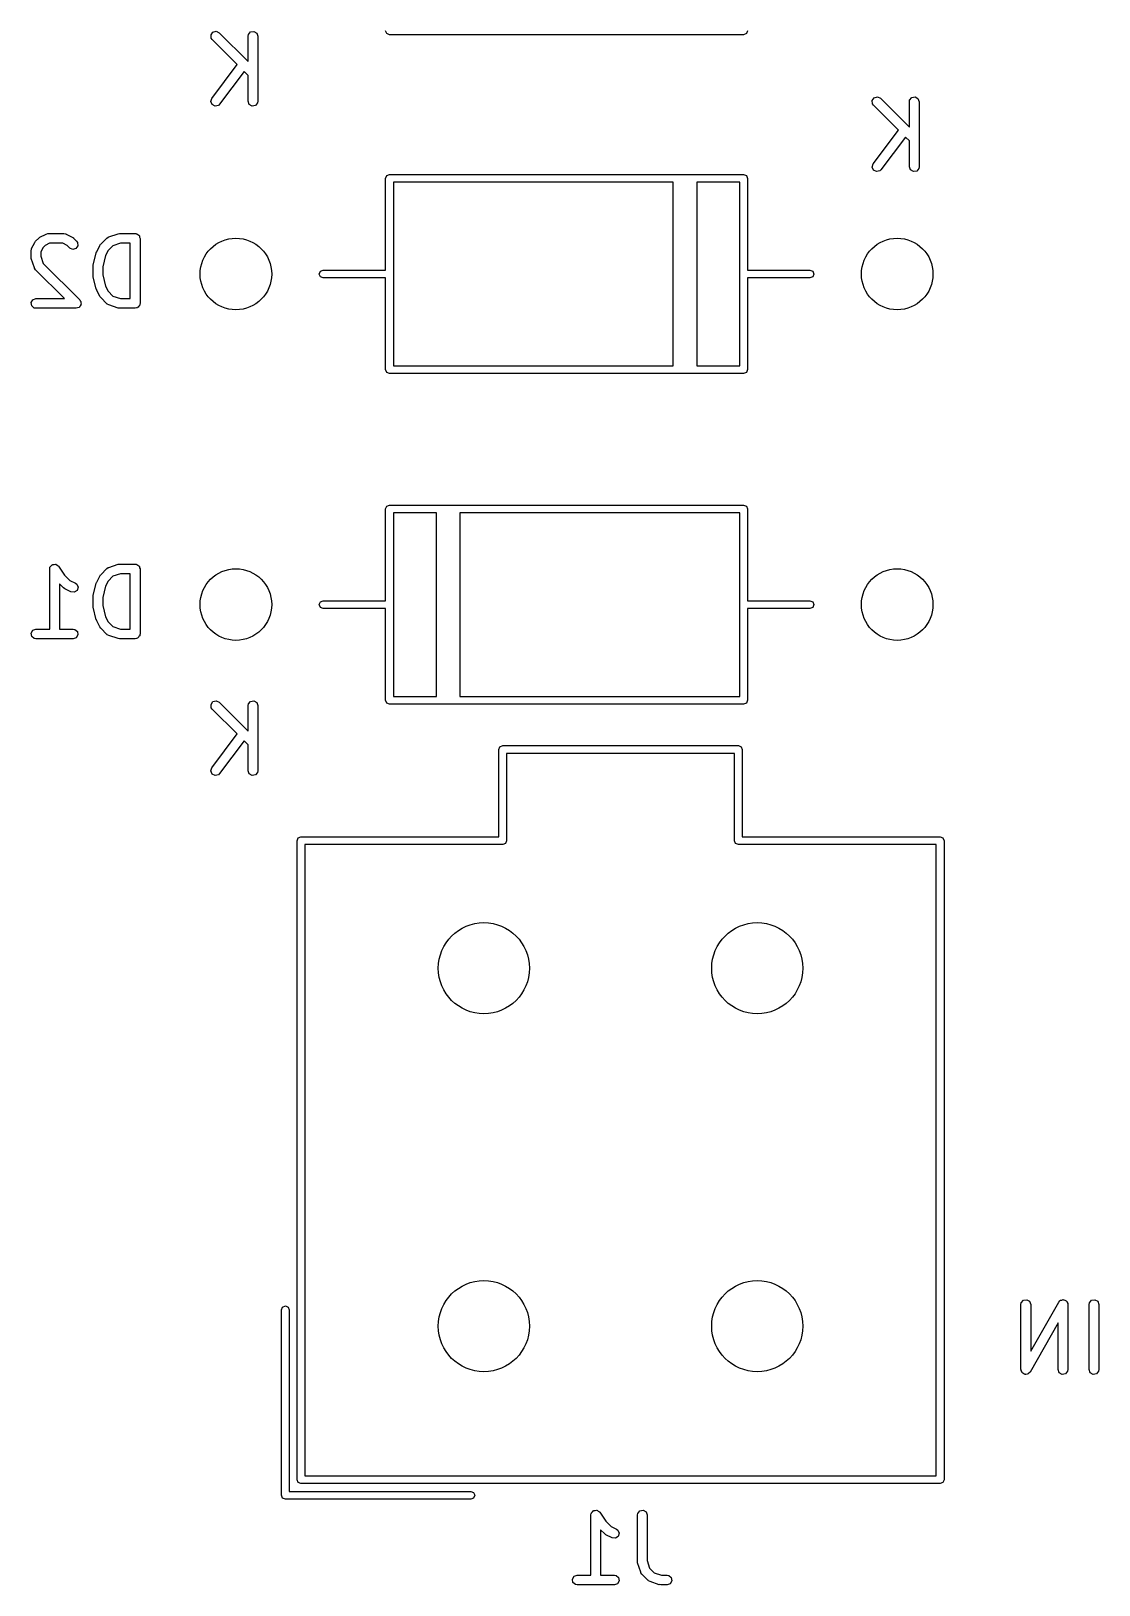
# Model space of a CAD drawing. Extents: x 65 to 231, y -134 to -59.
# Drawn here: x 65.43 to 81.84, y -108.54 to -84.66 of the extents above; entities that cross this region are included whole.
import ezdxf

# ---------------------------------------------------------------- set-up
doc = ezdxf.new("R2010")
doc.units = 0
doc.layers.add('BLACK', color=7, linetype='CONTINUOUS')

msp = doc.modelspace()

# ---------------------------------------------------------------- linework, layer by layer
at = {"layer": 'BLACK', "linetype": 'CONTINUOUS'}
for p, q in [((68.198, -84.718), (68.2275, -84.6759)), ((68.2025, -84.7691), (68.198, -84.718)), ((68.2275, -84.6759), (68.277, -84.6627)), ((68.277, -84.6627), (68.3235, -84.6843)), ((68.3235, -84.6843), (68.7669, -85.1277)), ((68.7669, -84.7374), (68.7714, -84.7117)), ((68.7669, -85.1277), (68.7669, -84.7374)), ((68.7714, -84.7117), (68.8044, -84.6724)), ((68.8044, -84.6724), (68.8549, -84.6635)), ((68.8549, -84.6635), (68.8994, -84.6892)), ((68.8994, -84.6892), (68.9169, -84.7374)), ((68.9169, -84.7374), (68.9169, -85.7374)), ((70.8976, -84.6974), (70.88, -84.655)), ((70.94, -84.715), (70.8976, -84.6974)), ((76.38, -84.715), (70.94, -84.715)), ((76.4224, -84.6974), (76.38, -84.715)), ((76.44, -84.655), (76.4224, -84.6974)), ((68.2174, -84.7904), (68.2025, -84.7691)), ((68.6, -85.173), (68.2174, -84.7904)), ((68.2105, -85.6924), (68.6, -85.173)), ((68.7072, -85.2801), (68.3305, -85.7824)), ((68.7669, -85.3399), (68.7072, -85.2801)), ((68.7669, -85.7374), (68.7669, -85.3399)), ((68.1956, -85.7415), (68.2105, -85.6924)), ((78.358, -85.725), (78.3875, -85.6829)), ((78.3875, -85.6829), (78.437, -85.6697)), ((78.437, -85.6697), (78.4835, -85.6913)), ((78.4835, -85.6913), (78.9269, -86.1347)), ((78.9269, -85.7444), (78.9314, -85.7187)), ((78.9314, -85.7187), (78.9644, -85.6794)), ((78.9644, -85.6794), (79.0149, -85.6705)), ((79.0149, -85.6705), (79.0594, -85.6962)), ((79.0594, -85.6962), (79.0769, -85.7444)), ((68.2157, -85.7887), (68.1956, -85.7415)), ((68.2615, -85.8118), (68.2157, -85.7887)), ((68.3115, -85.8002), (68.2615, -85.8118)), ((68.3305, -85.7824), (68.3115, -85.8002)), ((68.7845, -85.7856), (68.7669, -85.7374)), ((68.8289, -85.8112), (68.7845, -85.7856)), ((68.8794, -85.8023), (68.8289, -85.8112)), ((68.9124, -85.763), (68.8794, -85.8023)), ((68.9169, -85.7374), (68.9124, -85.763)), ((78.3625, -85.7761), (78.358, -85.725)), ((78.3774, -85.7974), (78.3625, -85.7761)), ((78.76, -86.18), (78.3774, -85.7974)), ((78.9269, -86.1347), (78.9269, -85.7444)), ((79.0769, -85.7444), (79.0769, -86.7444)), ((78.3705, -86.6994), (78.76, -86.18)), ((78.8672, -86.2871), (78.4905, -86.7894)), ((78.9269, -86.3469), (78.8672, -86.2871)), ((78.9269, -86.7444), (78.9269, -86.3469)), ((70.88, -86.922), (70.8976, -86.8796)), ((70.8976, -86.8796), (70.94, -86.862)), ((70.94, -86.862), (76.38, -86.862)), ((76.38, -86.862), (76.4224, -86.8796)), ((76.4224, -86.8796), (76.44, -86.922)), ((78.3556, -86.7485), (78.3705, -86.6994)), ((78.3757, -86.7957), (78.3556, -86.7485)), ((78.4215, -86.8188), (78.3757, -86.7957)), ((78.4715, -86.8072), (78.4215, -86.8188)), ((78.4905, -86.7894), (78.4715, -86.8072)), ((78.9445, -86.7926), (78.9269, -86.7444)), ((78.9889, -86.8182), (78.9445, -86.7926)), ((79.0394, -86.8093), (78.9889, -86.8182)), ((79.0724, -86.77), (79.0394, -86.8093)), ((79.0769, -86.7444), (79.0724, -86.77)), ((70.88, -88.332), (70.88, -86.922)), ((71, -86.982), (71, -89.802)), ((75.3, -86.982), (71, -86.982)), ((75.3, -89.802), (75.3, -86.982)), ((75.66, -86.982), (75.66, -89.802)), ((76.32, -86.982), (75.66, -86.982)), ((76.32, -89.802), (76.32, -86.982)), ((76.44, -86.922), (76.44, -88.332)), ((65.5029, -87.8866), (65.5505, -87.839)), ((65.5505, -87.839), (65.5689, -87.8261)), ((65.5689, -87.8261), (65.57, -87.8249)), ((65.57, -87.8249), (65.6652, -87.7773)), ((65.6652, -87.7773), (65.6902, -87.7699)), ((65.6902, -87.7699), (65.6945, -87.7709)), ((65.6945, -87.7709), (65.6988, -87.7694)), ((65.6988, -87.7694), (65.9369, -87.7694)), ((65.9369, -87.7694), (65.9625, -87.7739)), ((65.9625, -87.7739), (65.9659, -87.7768)), ((65.9659, -87.7768), (65.9704, -87.7773)), ((65.9704, -87.7773), (66.0656, -87.8249)), ((66.0656, -87.8249), (66.0836, -87.8383)), ((66.0836, -87.8383), (66.0851, -87.839)), ((66.0851, -87.839), (66.1327, -87.8866)), ((66.5029, -87.9342), (66.5981, -87.839)), ((66.5981, -87.839), (66.6194, -87.824)), ((66.6194, -87.824), (66.6239, -87.8236)), ((66.6239, -87.8236), (66.6274, -87.8208)), ((66.6274, -87.8208), (66.7703, -87.7732)), ((66.7703, -87.7732), (66.7925, -87.7699)), ((66.7925, -87.7699), (66.794, -87.7694)), ((66.794, -87.7694), (67.0321, -87.7694)), ((67.0321, -87.7694), (67.0418, -87.7711)), ((67.0418, -87.7711), (67.0451, -87.7705)), ((67.0451, -87.7705), (67.048, -87.7722)), ((67.048, -87.7722), (67.0577, -87.7739)), ((67.0577, -87.7739), (67.0727, -87.7864)), ((67.0727, -87.7864), (67.0895, -87.7962)), ((67.0895, -87.7962), (67.0919, -87.8025)), ((67.0919, -87.8025), (67.097, -87.8069)), ((67.097, -87.8069), (67.1004, -87.8261)), ((67.1004, -87.8261), (67.1071, -87.8444)), ((67.1071, -87.8444), (67.1071, -88.8444)), ((65.4333, -88.0349), (65.4378, -88.0092)), ((65.4333, -88.1301), (65.4333, -88.0349)), ((65.4378, -88.0092), (65.4407, -88.0058)), ((65.4407, -88.0058), (65.4412, -88.0013)), ((65.4412, -88.0013), (65.4888, -87.9061)), ((65.4888, -87.9061), (65.5022, -87.8881)), ((65.5022, -87.8881), (65.5029, -87.8866)), ((65.6175, -87.984), (65.5833, -88.0526)), ((65.5833, -88.0526), (65.5833, -88.1179)), ((65.6479, -87.9536), (65.6175, -87.984)), ((65.7165, -87.9194), (65.6479, -87.9536)), ((65.9192, -87.9194), (65.7165, -87.9194)), ((65.9877, -87.9536), (65.9192, -87.9194)), ((66.0267, -87.9927), (65.9877, -87.9536)), ((66.0732, -88.0143), (66.0267, -87.9927)), ((66.1227, -88.0011), (66.0732, -88.0143)), ((66.1522, -87.959), (66.1227, -88.0011)), ((66.1327, -87.8866), (66.1477, -87.9079)), ((66.1477, -87.9079), (66.1522, -87.959)), ((66.3879, -88.2548), (66.4355, -88.0643)), ((66.4355, -88.0643), (66.4408, -88.0525)), ((66.4408, -88.0525), (66.4412, -88.0489)), ((66.4412, -88.0489), (66.4888, -87.9537)), ((66.4888, -87.9537), (66.5022, -87.9357)), ((66.5022, -87.9357), (66.5029, -87.9342)), ((66.579, -88.1087), (66.5357, -88.2822)), ((66.6175, -88.0317), (66.579, -88.1087)), ((66.6917, -87.9576), (66.6175, -88.0317)), ((66.8062, -87.9194), (66.6917, -87.9576)), ((66.9571, -87.9194), (66.8062, -87.9194)), ((66.9571, -88.7694), (66.9571, -87.9194)), ((65.4338, -88.1316), (65.4333, -88.1301)), ((65.4371, -88.1538), (65.4338, -88.1316)), ((65.4848, -88.2967), (65.4371, -88.1538)), ((65.4875, -88.3002), (65.4848, -88.2967)), ((65.4879, -88.3046), (65.4875, -88.3002)), ((65.5029, -88.326), (65.4879, -88.3046)), ((65.9463, -88.7694), (65.5029, -88.326)), ((65.5833, -88.1179), (65.6215, -88.2324)), ((65.6215, -88.2324), (66.1804, -88.7913)), ((66.3857, -88.273), (66.3883, -88.2582)), ((66.3857, -88.4158), (66.3857, -88.273)), ((66.3883, -88.2582), (66.3879, -88.2548)), ((66.5357, -88.2822), (66.5357, -88.4066)), ((69.8776, -88.3496), (69.92, -88.332)), ((69.92, -88.332), (70.88, -88.332)), ((76.44, -88.332), (77.4, -88.332)), ((77.4, -88.332), (77.4424, -88.3496)), ((66.3869, -88.4191), (66.3857, -88.4158)), ((66.3879, -88.434), (66.3869, -88.4191)), ((66.4355, -88.6245), (66.3879, -88.434)), ((66.5357, -88.4066), (66.579, -88.5801)), ((66.579, -88.5801), (66.6175, -88.6571)), ((69.86, -88.392), (69.8776, -88.3496)), ((69.8776, -88.4344), (69.86, -88.392)), ((69.92, -88.452), (69.8776, -88.4344)), ((70.88, -88.452), (69.92, -88.452)), ((70.88, -89.862), (70.88, -88.452)), ((77.4, -88.452), (76.44, -88.452)), ((76.44, -88.452), (76.44, -89.862)), ((77.4424, -88.4344), (77.4, -88.452)), ((77.4424, -88.3496), (77.46, -88.392)), ((77.46, -88.392), (77.4424, -88.4344)), ((65.4344, -88.8314), (65.4601, -88.7869)), ((65.4601, -88.7869), (65.5083, -88.7694)), ((65.5083, -88.7694), (65.9463, -88.7694)), ((66.1804, -88.7913), (66.1898, -88.8048)), ((66.1898, -88.8048), (66.1923, -88.8069)), ((66.1923, -88.8069), (66.1926, -88.8089)), ((66.1926, -88.8089), (66.1953, -88.8127)), ((66.1953, -88.8127), (66.1973, -88.8352)), ((66.4375, -88.6274), (66.4355, -88.6245)), ((66.4412, -88.6398), (66.4375, -88.6274)), ((66.4888, -88.7351), (66.4412, -88.6398)), ((66.49, -88.7362), (66.4888, -88.7351)), ((66.5029, -88.7546), (66.49, -88.7362)), ((66.5981, -88.8498), (66.5029, -88.7546)), ((66.6175, -88.6571), (66.6917, -88.7312)), ((66.6917, -88.7312), (66.8062, -88.7694)), ((66.8062, -88.7694), (66.9571, -88.7694)), ((65.4433, -88.8819), (65.4344, -88.8314)), ((65.4826, -88.9149), (65.4433, -88.8819)), ((65.5083, -88.9194), (65.4826, -88.9149)), ((66.1273, -88.9194), (65.5083, -88.9194)), ((66.1485, -88.9117), (66.1273, -88.9194)), ((66.1704, -88.9058), (66.1485, -88.9117)), ((66.1723, -88.903), (66.1704, -88.9058)), ((66.1755, -88.9018), (66.1723, -88.903)), ((66.1868, -88.8823), (66.1755, -88.9018)), ((66.1998, -88.8638), (66.1868, -88.8823)), ((66.1973, -88.8352), (66.2012, -88.8574)), ((66.2012, -88.8574), (66.1995, -88.8604)), ((66.1995, -88.8604), (66.1998, -88.8638)), ((66.6022, -88.8517), (66.5981, -88.8498)), ((66.6045, -88.8555), (66.6022, -88.8517)), ((66.6274, -88.8679), (66.6045, -88.8555)), ((66.7703, -88.9155), (66.6274, -88.8679)), ((66.7719, -88.9155), (66.7703, -88.9155)), ((66.794, -88.9194), (66.7719, -88.9155)), ((67.0321, -88.9194), (66.794, -88.9194)), ((67.0504, -88.9127), (67.0321, -88.9194)), ((67.0696, -88.9093), (67.0504, -88.9127)), ((67.0739, -88.9041), (67.0696, -88.9093)), ((67.0803, -88.9018), (67.0739, -88.9041)), ((67.09, -88.885), (67.0803, -88.9018)), ((67.1026, -88.87), (67.09, -88.885)), ((67.1043, -88.8603), (67.1026, -88.87)), ((67.106, -88.8574), (67.1043, -88.8603)), ((67.1071, -88.8444), (67.1054, -88.8541)), ((67.1054, -88.8541), (67.106, -88.8574)), ((70.8976, -89.9044), (70.88, -89.862)), ((70.94, -89.922), (70.8976, -89.9044)), ((76.38, -89.922), (70.94, -89.922)), ((71, -89.802), (75.3, -89.802)), ((75.66, -89.802), (76.32, -89.802)), ((76.4224, -89.9044), (76.38, -89.922)), ((76.44, -89.862), (76.4224, -89.9044)), ((70.88, -92.002), (70.8976, -91.9596)), ((70.88, -93.412), (70.88, -92.002)), ((70.8976, -91.9596), (70.94, -91.942)), ((70.94, -91.942), (76.38, -91.942)), ((71, -92.062), (71, -94.882)), ((71.66, -92.062), (71, -92.062)), ((71.66, -94.882), (71.66, -92.062)), ((72.02, -92.062), (72.02, -94.882)), ((76.32, -92.062), (72.02, -92.062)), ((76.32, -94.882), (76.32, -92.062)), ((76.38, -91.942), (76.4224, -91.9596)), ((76.4224, -91.9596), (76.44, -92.002)), ((76.44, -92.002), (76.44, -93.412)), ((65.7268, -92.8911), (65.7425, -92.8761)), ((65.7425, -92.8761), (65.7565, -92.8594)), ((65.7565, -92.8594), (65.7607, -92.8587)), ((65.7607, -92.8587), (65.7639, -92.8557)), ((65.7639, -92.8557), (65.7856, -92.8543)), ((65.7856, -92.8543), (65.807, -92.8505)), ((65.807, -92.8505), (65.8108, -92.8527)), ((65.8108, -92.8527), (65.8151, -92.8524)), ((65.8151, -92.8524), (65.8326, -92.8653)), ((65.8326, -92.8653), (65.8515, -92.8762)), ((65.8515, -92.8762), (65.8529, -92.8802)), ((65.8529, -92.8802), (65.8564, -92.8828)), ((65.8564, -92.8828), (65.9475, -93.0195)), ((66.6274, -92.9008), (66.7703, -92.8532)), ((66.7703, -92.8532), (66.7925, -92.8499)), ((66.7925, -92.8499), (66.794, -92.8494)), ((66.794, -92.8494), (67.0321, -92.8494)), ((67.0321, -92.8494), (67.0418, -92.8511)), ((67.0418, -92.8511), (67.0451, -92.8505)), ((67.0451, -92.8505), (67.048, -92.8522)), ((67.048, -92.8522), (67.0577, -92.8539)), ((67.0577, -92.8539), (67.0727, -92.8664)), ((67.0727, -92.8664), (67.0895, -92.8762)), ((67.0895, -92.8762), (67.0919, -92.8825)), ((67.0919, -92.8825), (67.097, -92.8869)), ((65.719, -92.9244), (65.7235, -92.8987)), ((65.719, -93.8494), (65.719, -92.9244)), ((65.7235, -92.8987), (65.7263, -92.8954)), ((65.7263, -92.8954), (65.7268, -92.8911)), ((65.9475, -93.0195), (66.0289, -93.1008)), ((66.0289, -93.1008), (66.1133, -93.143)), ((66.4412, -93.1289), (66.4888, -93.0337)), ((66.4888, -93.0337), (66.5022, -93.0157)), ((66.5022, -93.0157), (66.5029, -93.0142)), ((66.5029, -93.0142), (66.5981, -92.919)), ((66.6175, -93.1117), (66.579, -93.1887)), ((66.5981, -92.919), (66.6194, -92.904)), ((66.6917, -93.0376), (66.6175, -93.1117)), ((66.6194, -92.904), (66.6239, -92.9036)), ((66.6239, -92.9036), (66.6274, -92.9008)), ((66.8062, -92.9994), (66.6917, -93.0376)), ((66.9571, -92.9994), (66.8062, -92.9994)), ((66.9571, -93.8494), (66.9571, -92.9994)), ((67.097, -92.8869), (67.1004, -92.9061)), ((67.1004, -92.9061), (67.1071, -92.9244)), ((67.1071, -92.9244), (67.1071, -93.9244)), ((65.9314, -93.2155), (65.869, -93.1531)), ((65.869, -93.1531), (65.869, -93.8494)), ((65.9329, -93.2162), (65.9314, -93.2155)), ((65.9509, -93.2296), (65.9329, -93.2162)), ((66.0462, -93.2772), (65.9509, -93.2296)), ((66.0971, -93.283), (66.0462, -93.2772)), ((66.14, -93.2548), (66.0971, -93.283)), ((66.1133, -93.143), (66.1342, -93.1585)), ((66.1342, -93.1585), (66.1546, -93.2056)), ((66.1546, -93.2056), (66.14, -93.2548)), ((66.3857, -93.353), (66.3883, -93.3382)), ((66.3857, -93.4958), (66.3857, -93.353)), ((66.3879, -93.3348), (66.4355, -93.1443)), ((66.3883, -93.3382), (66.3879, -93.3348)), ((66.4355, -93.1443), (66.4408, -93.1325)), ((66.4408, -93.1325), (66.4412, -93.1289)), ((66.579, -93.1887), (66.5357, -93.3622)), ((66.5357, -93.3622), (66.5357, -93.4866)), ((66.3869, -93.4991), (66.3857, -93.4958)), ((66.3879, -93.514), (66.3869, -93.4991)), ((66.4355, -93.7045), (66.3879, -93.514)), ((66.5357, -93.4866), (66.579, -93.6601)), ((69.86, -93.472), (69.8776, -93.4296)), ((69.8776, -93.5144), (69.86, -93.472)), ((69.8776, -93.4296), (69.92, -93.412)), ((69.92, -93.532), (69.8776, -93.5144)), ((69.92, -93.412), (70.88, -93.412)), ((70.88, -93.532), (69.92, -93.532)), ((70.88, -94.942), (70.88, -93.532)), ((76.44, -93.412), (77.4, -93.412)), ((77.4, -93.532), (76.44, -93.532)), ((76.44, -93.532), (76.44, -94.942)), ((77.4, -93.412), (77.4424, -93.4296)), ((77.4424, -93.5144), (77.4, -93.532)), ((77.4424, -93.4296), (77.46, -93.472)), ((77.46, -93.472), (77.4424, -93.5144)), ((66.4375, -93.7074), (66.4355, -93.7045)), ((66.4412, -93.7198), (66.4375, -93.7074)), ((66.4888, -93.8151), (66.4412, -93.7198)), ((66.49, -93.8162), (66.4888, -93.8151)), ((66.5029, -93.8346), (66.49, -93.8162)), ((66.5981, -93.9298), (66.5029, -93.8346)), ((66.579, -93.6601), (66.6175, -93.7371)), ((66.6175, -93.7371), (66.6917, -93.8112)), ((66.6917, -93.8112), (66.8062, -93.8494)), ((65.4344, -93.9114), (65.4601, -93.8669)), ((65.4433, -93.9619), (65.4344, -93.9114)), ((65.4826, -93.9949), (65.4433, -93.9619)), ((65.4601, -93.8669), (65.5083, -93.8494)), ((65.5083, -93.9994), (65.4826, -93.9949)), ((65.5083, -93.8494), (65.719, -93.8494)), ((66.0797, -93.9994), (65.5083, -93.9994)), ((65.869, -93.8494), (66.0797, -93.8494)), ((66.0797, -93.8494), (66.1054, -93.8539)), ((66.1279, -93.9818), (66.0797, -93.9994)), ((66.1054, -93.8539), (66.1447, -93.8869)), ((66.1536, -93.9374), (66.1279, -93.9818)), ((66.1447, -93.8869), (66.1536, -93.9374)), ((66.6022, -93.9317), (66.5981, -93.9298)), ((66.6045, -93.9355), (66.6022, -93.9317)), ((66.6274, -93.9479), (66.6045, -93.9355)), ((66.7703, -93.9955), (66.6274, -93.9479)), ((66.7719, -93.9955), (66.7703, -93.9955)), ((66.794, -93.9994), (66.7719, -93.9955)), ((67.0321, -93.9994), (66.794, -93.9994)), ((66.8062, -93.8494), (66.9571, -93.8494)), ((67.0504, -93.9927), (67.0321, -93.9994)), ((67.0696, -93.9893), (67.0504, -93.9927)), ((67.0739, -93.9841), (67.0696, -93.9893)), ((67.0803, -93.9818), (67.0739, -93.9841)), ((67.09, -93.965), (67.0803, -93.9818)), ((67.1026, -93.95), (67.09, -93.965)), ((67.1043, -93.9403), (67.1026, -93.95)), ((67.106, -93.9374), (67.1043, -93.9403)), ((67.1071, -93.9244), (67.1054, -93.9341)), ((67.1054, -93.9341), (67.106, -93.9374)), ((68.198, -95.005), (68.2275, -94.9629)), ((68.2025, -95.0561), (68.198, -95.005)), ((68.2275, -94.9629), (68.277, -94.9497)), ((68.277, -94.9497), (68.3235, -94.9713)), ((68.3235, -94.9713), (68.7669, -95.4147)), ((68.7669, -95.0244), (68.7714, -94.9987)), ((68.7669, -95.4147), (68.7669, -95.0244)), ((68.7714, -94.9987), (68.8044, -94.9594)), ((68.8044, -94.9594), (68.8549, -94.9505)), ((68.8549, -94.9505), (68.8994, -94.9762)), ((68.8994, -94.9762), (68.9169, -95.0244)), ((68.9169, -95.0244), (68.9169, -96.0244)), ((70.8976, -94.9844), (70.88, -94.942)), ((70.94, -95.002), (70.8976, -94.9844)), ((76.38, -95.002), (70.94, -95.002)), ((71, -94.882), (71.66, -94.882)), ((72.02, -94.882), (76.32, -94.882)), ((76.4224, -94.9844), (76.38, -95.002)), ((76.44, -94.942), (76.4224, -94.9844)), ((68.2174, -95.0774), (68.2025, -95.0561)), ((68.6, -95.46), (68.2174, -95.0774)), ((68.2105, -95.9794), (68.6, -95.46)), ((68.7072, -95.5671), (68.3305, -96.0694)), ((68.7669, -95.6269), (68.7072, -95.5671)), ((68.7669, -96.0244), (68.7669, -95.6269)), ((72.62, -95.7), (72.6376, -95.6576)), ((72.62, -97.04), (72.62, -95.7)), ((72.6376, -95.6576), (72.68, -95.64)), ((72.68, -95.64), (76.3, -95.64)), ((76.3, -95.64), (76.3424, -95.6576)), ((76.3424, -95.6576), (76.36, -95.7)), ((76.36, -95.7), (76.36, -97.04)), ((68.1956, -96.0285), (68.2105, -95.9794)), ((76.24, -95.76), (72.74, -95.76)), ((72.74, -95.76), (72.74, -97.1)), ((76.24, -97.1), (76.24, -95.76)), ((68.2157, -96.0757), (68.1956, -96.0285)), ((68.2615, -96.0988), (68.2157, -96.0757)), ((68.3115, -96.0872), (68.2615, -96.0988)), ((68.3305, -96.0694), (68.3115, -96.0872)), ((68.7845, -96.0726), (68.7669, -96.0244)), ((68.8289, -96.0982), (68.7845, -96.0726)), ((68.8794, -96.0893), (68.8289, -96.0982)), ((68.9124, -96.05), (68.8794, -96.0893)), ((68.9169, -96.0244), (68.9124, -96.05)), ((69.52, -97.1), (69.5376, -97.0576)), ((69.52, -106.92), (69.52, -97.1)), ((69.5376, -97.0576), (69.58, -97.04)), ((69.58, -97.04), (72.62, -97.04)), ((72.68, -97.16), (69.64, -97.16)), ((69.64, -97.16), (69.64, -106.86)), ((72.7224, -97.1424), (72.68, -97.16)), ((72.74, -97.1), (72.7224, -97.1424)), ((76.2576, -97.1424), (76.24, -97.1)), ((76.3, -97.16), (76.2576, -97.1424)), ((79.34, -97.16), (76.3, -97.16)), ((76.36, -97.04), (79.4, -97.04)), ((79.34, -106.86), (79.34, -97.16)), ((79.4, -97.04), (79.4424, -97.0576)), ((79.4424, -97.0576), (79.46, -97.1)), ((79.46, -97.1), (79.46, -106.92)), ((69.28, -104.31), (69.2976, -104.268)), ((69.28, -107.16), (69.28, -104.31)), ((69.2976, -104.268), (69.34, -104.25)), ((69.34, -104.25), (69.3824, -104.268)), ((69.3824, -104.268), (69.4, -104.31)), ((69.4, -104.31), (69.4, -107.1)), ((80.6417, -104.227), (80.6462, -104.202)), ((80.6417, -105.227), (80.6417, -104.227)), ((80.6462, -104.202), (80.6792, -104.162)), ((80.6792, -104.162), (80.7297, -104.154)), ((80.7297, -104.154), (80.7741, -104.179)), ((80.7741, -104.179), (80.7917, -104.227)), ((80.7917, -104.945), (81.223, -104.19)), ((80.7917, -104.227), (80.7917, -104.945)), ((81.223, -104.19), (81.2396, -104.17)), ((81.2396, -104.17), (81.2461, -104.168)), ((81.2461, -104.168), (81.2506, -104.162)), ((81.2506, -104.162), (81.2696, -104.159)), ((81.2696, -104.159), (81.2878, -104.152)), ((81.2878, -104.152), (81.2943, -104.155)), ((81.2943, -104.155), (81.3011, -104.154)), ((81.3011, -104.154), (81.3179, -104.163)), ((81.3179, -104.163), (81.336, -104.17)), ((81.336, -104.17), (81.3395, -104.176)), ((81.3395, -104.176), (81.3455, -104.179)), ((81.3455, -104.179), (81.3522, -104.197)), ((81.3522, -104.197), (81.3619, -104.214)), ((81.3619, -104.214), (81.3607, -104.221)), ((81.3607, -104.221), (81.3631, -104.227)), ((81.3631, -104.227), (81.3631, -105.227)), ((81.6893, -104.227), (81.6938, -104.202)), ((81.6893, -105.227), (81.6893, -104.227)), ((81.6938, -104.202), (81.7268, -104.162)), ((81.7268, -104.162), (81.7773, -104.154)), ((81.7773, -104.154), (81.8217, -104.179)), ((81.8217, -104.179), (81.8393, -104.227)), ((81.8393, -104.227), (81.8393, -105.227)), ((81.2131, -104.51), (80.7818, -105.265)), ((81.2131, -105.227), (81.2131, -104.51)), ((80.644, -105.234), (80.6417, -105.227)), ((80.6429, -105.241), (80.644, -105.234)), ((80.6526, -105.257), (80.6429, -105.241)), ((80.6592, -105.276), (80.6526, -105.257)), ((80.6652, -105.279), (80.6592, -105.276)), ((80.6687, -105.285), (80.6652, -105.279)), ((80.6869, -105.292), (80.6687, -105.285)), ((80.7036, -105.301), (80.6869, -105.292)), ((80.7105, -105.3), (80.7036, -105.301)), ((80.717, -105.302), (80.7105, -105.3)), ((80.7351, -105.296), (80.717, -105.302)), ((80.7542, -105.292), (80.7351, -105.296)), ((80.7586, -105.287), (80.7542, -105.292)), ((80.7651, -105.285), (80.7586, -105.287)), ((80.7818, -105.265), (80.7651, -105.285)), ((81.2306, -105.276), (81.2131, -105.227)), ((81.2751, -105.301), (81.2306, -105.276)), ((81.3256, -105.292), (81.2751, -105.301)), ((81.3586, -105.253), (81.3256, -105.292)), ((81.3631, -105.227), (81.3586, -105.253)), ((81.7068, -105.276), (81.6893, -105.227)), ((81.7513, -105.301), (81.7068, -105.276)), ((81.8018, -105.292), (81.7513, -105.301)), ((81.8348, -105.253), (81.8018, -105.292)), ((81.8393, -105.227), (81.8348, -105.253)), ((69.5376, -106.962), (69.52, -106.92)), ((69.58, -106.98), (69.5376, -106.962)), ((69.64, -106.86), (79.34, -106.86)), ((79.4424, -106.962), (79.4, -106.98)), ((79.46, -106.92), (79.4424, -106.962)), ((69.2976, -107.202), (69.28, -107.16)), ((69.34, -107.22), (69.2976, -107.202)), ((69.4, -107.1), (72.19, -107.1)), ((79.4, -106.98), (69.58, -106.98)), ((72.19, -107.1), (72.2324, -107.118)), ((72.2324, -107.202), (72.19, -107.22)), ((72.2324, -107.118), (72.25, -107.16)), ((72.25, -107.16), (72.2324, -107.202)), ((72.19, -107.22), (69.34, -107.22)), ((74.034, -107.462), (74.0386, -107.437)), ((74.0386, -107.437), (74.0413, -107.433)), ((74.0413, -107.433), (74.0418, -107.429)), ((74.0418, -107.429), (74.0576, -107.414)), ((74.0576, -107.414), (74.0715, -107.397)), ((74.0715, -107.397), (74.0758, -107.397)), ((74.0758, -107.397), (74.0789, -107.394)), ((74.0789, -107.394), (74.1006, -107.392)), ((74.1006, -107.392), (74.1221, -107.389)), ((74.1221, -107.389), (74.1258, -107.391)), ((74.1258, -107.391), (74.1301, -107.39)), ((74.1301, -107.39), (74.1476, -107.403)), ((74.1476, -107.403), (74.1665, -107.414)), ((74.1665, -107.414), (74.168, -107.418)), ((74.168, -107.418), (74.1715, -107.421)), ((74.1715, -107.421), (74.2626, -107.557)), ((74.7483, -107.462), (74.7529, -107.437)), ((74.7529, -107.437), (74.7858, -107.397)), ((74.7858, -107.397), (74.8364, -107.389)), ((74.8364, -107.389), (74.8808, -107.414)), ((74.8808, -107.414), (74.8983, -107.462)), ((74.034, -108.387), (74.034, -107.462)), ((74.2626, -107.557), (74.3439, -107.639)), ((74.3439, -107.639), (74.4283, -107.681)), ((74.4283, -107.681), (74.4492, -107.697)), ((74.7483, -108.177), (74.7483, -107.462)), ((74.8983, -107.462), (74.8983, -108.164)), ((74.2465, -107.754), (74.184, -107.691)), ((74.184, -107.691), (74.184, -108.387)), ((74.248, -107.754), (74.2465, -107.754)), ((74.266, -107.768), (74.248, -107.754)), ((74.3612, -107.815), (74.266, -107.768)), ((74.4122, -107.821), (74.3612, -107.815)), ((74.455, -107.793), (74.4122, -107.821)), ((74.4492, -107.697), (74.4696, -107.744)), ((74.4696, -107.744), (74.455, -107.793)), ((74.8983, -108.164), (74.9365, -108.279)), ((73.7495, -108.449), (73.7751, -108.405)), ((73.7751, -108.405), (73.8233, -108.387)), ((73.8233, -108.387), (74.034, -108.387)), ((74.184, -108.387), (74.3948, -108.387)), ((74.3948, -108.387), (74.4204, -108.392)), ((74.4204, -108.392), (74.4597, -108.425)), ((74.7489, -108.178), (74.7483, -108.177)), ((74.7522, -108.2), (74.7489, -108.178)), ((74.7998, -108.343), (74.7522, -108.2)), ((74.8026, -108.347), (74.7998, -108.343)), ((74.803, -108.351), (74.8026, -108.347)), ((74.8179, -108.373), (74.803, -108.351)), ((74.9132, -108.468), (74.8179, -108.373)), ((74.9365, -108.279), (75.0067, -108.349)), ((75.0067, -108.349), (75.1212, -108.387)), ((75.1212, -108.387), (75.2043, -108.387)), ((75.2043, -108.387), (75.2299, -108.392)), ((75.2299, -108.392), (75.2692, -108.425)), ((73.7584, -108.5), (73.7495, -108.449)), ((73.7977, -108.533), (73.7584, -108.5)), ((73.8233, -108.537), (73.7977, -108.533)), ((74.3948, -108.537), (73.8233, -108.537)), ((74.443, -108.52), (74.3948, -108.537)), ((74.4686, -108.475), (74.443, -108.52)), ((74.4597, -108.425), (74.4686, -108.475)), ((74.9172, -108.47), (74.9132, -108.468)), ((74.9196, -108.474), (74.9172, -108.47)), ((74.9425, -108.486), (74.9196, -108.474)), ((75.0853, -108.534), (74.9425, -108.486)), ((75.087, -108.533), (75.0853, -108.534)), ((75.109, -108.537), (75.087, -108.533)), ((75.2043, -108.537), (75.109, -108.537)), ((75.2525, -108.52), (75.2043, -108.537)), ((75.2781, -108.475), (75.2525, -108.52)), ((75.2692, -108.425), (75.2781, -108.475))]:
    msp.add_line(p, q, dxfattribs=at)
at = {"layer": 'BLACK'}
for centre, radius in [((68.58, -88.392), 0.55), ((78.74, -88.392), 0.55), ((68.58, -93.472), 0.55), ((78.74, -93.472), 0.55), ((72.39, -99.06), 0.7), ((76.59, -99.06), 0.7), ((72.39, -104.56), 0.7), ((76.59, -104.56), 0.7)]:
    msp.add_circle(centre, radius, dxfattribs=at)

doc.saveas('drawing.dxf')
